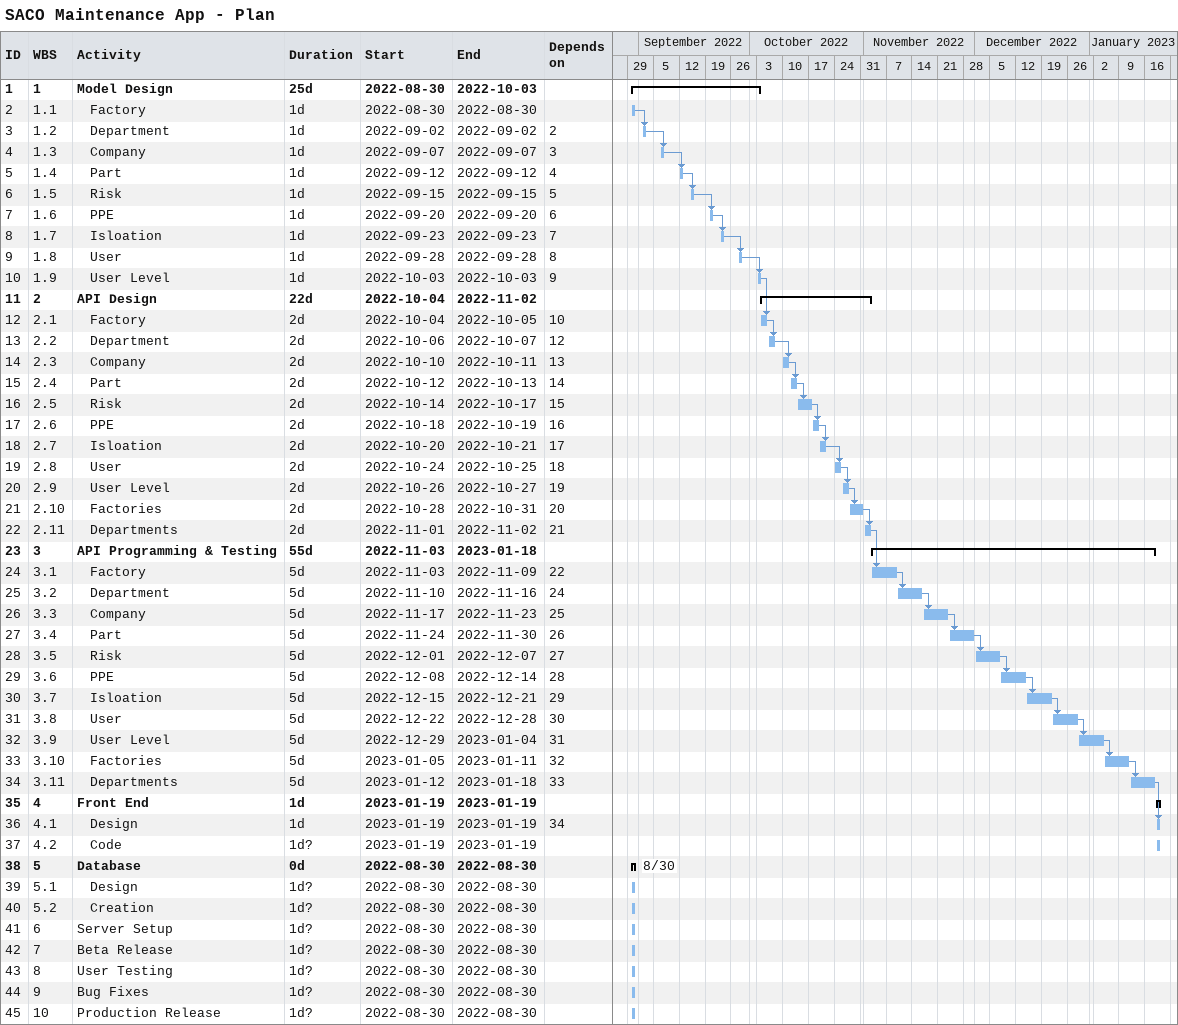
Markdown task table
SACO Maintenance App - Plan

| ID | WBS | Task | Duration | Start | Finish | Predecessors |
|---|---|---|---|---|---|---|
| 1 | 1 | **Model Design** | 25d | 2022-08-30 | 2022-10-03 |  |
| 2 | 1.1 | Factory | 1d | 2022-08-30 | 2022-08-30 |  |
| 3 | 1.2 | Department | 1d | 2022-09-02 | 2022-09-02 | 2 |
| 4 | 1.3 | Company | 1d | 2022-09-07 | 2022-09-07 | 3 |
| 5 | 1.4 | Part | 1d | 2022-09-12 | 2022-09-12 | 4 |
| 6 | 1.5 | Risk | 1d | 2022-09-15 | 2022-09-15 | 5 |
| 7 | 1.6 | PPE | 1d | 2022-09-20 | 2022-09-20 | 6 |
| 8 | 1.7 | Isloation | 1d | 2022-09-23 | 2022-09-23 | 7 |
| 9 | 1.8 | User | 1d | 2022-09-28 | 2022-09-28 | 8 |
| 10 | 1.9 | User Level | 1d | 2022-10-03 | 2022-10-03 | 9 |
| 11 | 2 | **API Design** | 22d | 2022-10-04 | 2022-11-02 |  |
| 12 | 2.1 | Factory | 2d | 2022-10-04 | 2022-10-05 | 10 |
| 13 | 2.2 | Department | 2d | 2022-10-06 | 2022-10-07 | 12 |
| 14 | 2.3 | Company | 2d | 2022-10-10 | 2022-10-11 | 13 |
| 15 | 2.4 | Part | 2d | 2022-10-12 | 2022-10-13 | 14 |
| 16 | 2.5 | Risk | 2d | 2022-10-14 | 2022-10-17 | 15 |
| 17 | 2.6 | PPE | 2d | 2022-10-18 | 2022-10-19 | 16 |
| 18 | 2.7 | Isloation | 2d | 2022-10-20 | 2022-10-21 | 17 |
| 19 | 2.8 | User | 2d | 2022-10-24 | 2022-10-25 | 18 |
| 20 | 2.9 | User Level | 2d | 2022-10-26 | 2022-10-27 | 19 |
| 21 | 2.10 | Factories | 2d | 2022-10-28 | 2022-10-31 | 20 |
| 22 | 2.11 | Departments | 2d | 2022-11-01 | 2022-11-02 | 21 |
| 23 | 3 | **API Programming & Testing** | 55d | 2022-11-03 | 2023-01-18 |  |
| 24 | 3.1 | Factory | 5d | 2022-11-03 | 2022-11-09 | 22 |
| 25 | 3.2 | Department | 5d | 2022-11-10 | 2022-11-16 | 24 |
| 26 | 3.3 | Company | 5d | 2022-11-17 | 2022-11-23 | 25 |
| 27 | 3.4 | Part | 5d | 2022-11-24 | 2022-11-30 | 26 |
| 28 | 3.5 | Risk | 5d | 2022-12-01 | 2022-12-07 | 27 |
| 29 | 3.6 | PPE | 5d | 2022-12-08 | 2022-12-14 | 28 |
| 30 | 3.7 | Isloation | 5d | 2022-12-15 | 2022-12-21 | 29 |
| 31 | 3.8 | User | 5d | 2022-12-22 | 2022-12-28 | 30 |
| 32 | 3.9 | User Level | 5d | 2022-12-29 | 2023-01-04 | 31 |
| 33 | 3.10 | Factories | 5d | 2023-01-05 | 2023-01-11 | 32 |
| 34 | 3.11 | Departments | 5d | 2023-01-12 | 2023-01-18 | 33 |
| 35 | 4 | **Front End** | 1d | 2023-01-19 | 2023-01-19 |  |
| 36 | 4.1 | Design | 1d | 2023-01-19 | 2023-01-19 | 34 |
| 37 | 4.2 | Code | 1d? | 2023-01-19 | 2023-01-19 |  |
| 38 | 5 | **Database** | 0d | 2022-08-30 | 2022-08-30 |  |
| 39 | 5.1 | Design | 1d? | 2022-08-30 | 2022-08-30 |  |
| 40 | 5.2 | Creation | 1d? | 2022-08-30 | 2022-08-30 |  |
| 41 | 6 | Server Setup | 1d? | 2022-08-30 | 2022-08-30 |  |
| 42 | 7 | Beta Release | 1d? | 2022-08-30 | 2022-08-30 |  |
| 43 | 8 | User Testing | 1d? | 2022-08-30 | 2022-08-30 |  |
| 44 | 9 | Bug Fixes | 1d? | 2022-08-30 | 2022-08-30 |  |
| 45 | 10 | Production Release | 1d? | 2022-08-30 | 2022-08-30 |  |
